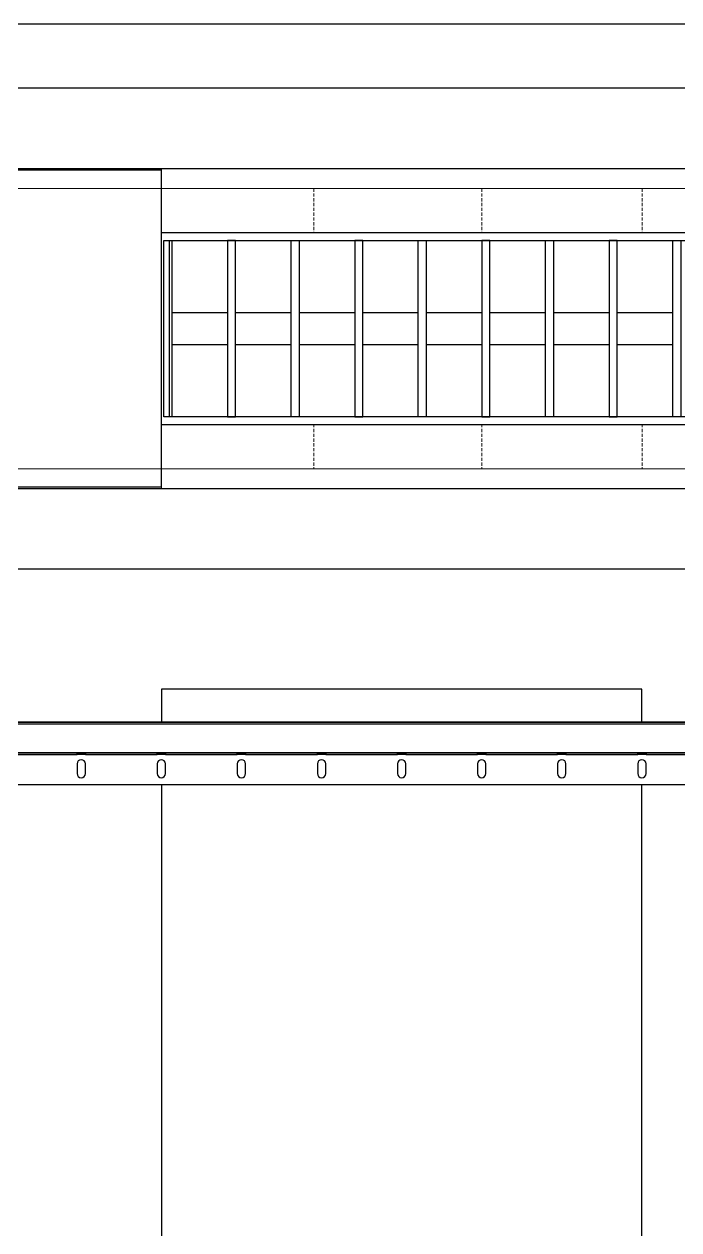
# Model space of a CAD drawing. Header units: millimetres. Extents: x -962357 to -591296, y -223672 to 59420.
# Drawn here: x -759016 to -758607, y -177079 to -176326 of the extents above; entities that cross this region are included whole.
import ezdxf
from ezdxf.enums import TextEntityAlignment as Align

# ---------------------------------------------------------------- set-up
doc = ezdxf.new("R2010")
doc.units = ezdxf.units.MM
doc.linetypes.add('DPA_Hidden 50', pattern=[3, 2, -1])
for name, color, linetype in [('000 - WIPEOUT', 250, 'Continuous'), ('001 - ASCESSORIES', 251, 'Continuous'), ('A04_TUBE SERIES', 2, 'Continuous'), ('A11_ALU.SOLID SHEET', 2, 'Continuous')]:
    doc.layers.add(name, color=color, linetype=linetype)
doc.layers.add('A-GLAZ-CURT', color=2, linetype='Continuous', lineweight=9)

# ---------------------------------------------------------------- blocks, each defined once
blk = doc.blocks.new('*U4622')
at = {"layer": 'A11_ALU.SOLID SHEET', "color": 0}
blk.add_lwpolyline([(350, -98.8), (350, 98.8), (0, 98.8), (0, -98.8)], close=True, dxfattribs=at)
at = {"layer": 'Defpoints', "color": 250}
blk.add_point((0, 0), dxfattribs=at)
blk.add_text('AL.SHEET-HAT-TYPE-R', height=6, rotation=270, dxfattribs=at).set_placement((15, 0), align=Align.BOTTOM_CENTER)
blk = doc.blocks.new('*U4621')
at = {"color": 1}
blk.add_wipeout([(600, -60), (-600, -60), (-600, 60), (600, 60)], dxfattribs=at).dxf.layer = '000 - WIPEOUT'
at = {"layer": '001 - ASCESSORIES', "color": 0}
blk.add_lwpolyline([(600, -60), (-600, -60), (-600, 60), (600, 60)], close=True, dxfattribs=at)
at = {"layer": '001 - ASCESSORIES'}
for points in [[(-593.5, -55), (-598.5, -55), (-598.5, 55), (-593.5, 55)], [(595, -55), (-595, -55), (-595, 55), (595, 55)], [(-558.77, -55), (-553.77, -55), (-553.77, 55), (-558.77, 55)], [(-514.03, -55), (-519.03, -55), (-519.03, 55), (-514.03, 55)], [(-479.3, -55), (-474.3, -55), (-474.3, 55), (-479.3, 55)], [(-434.57, -55), (-439.57, -55), (-439.57, 55), (-434.57, 55)], [(-399.83, -55), (-394.83, -55), (-394.83, 55), (-399.83, 55)], [(-355.1, -55), (-360.1, -55), (-360.1, 55), (-355.1, 55)], [(-320.37, -55), (-315.37, -55), (-315.37, 55), (-320.37, 55)], [(-275.63, -55), (-280.63, -55), (-280.63, 55), (-275.63, 55)]]:
    blk.add_lwpolyline(points, close=True, dxfattribs=at)
for points in [[(-593.5, 10), (-558.77, 10)], [(-553.77, 10), (-519.03, 10)], [(-514.03, 10), (-479.3, 10)], [(-474.3, 10), (-439.57, 10)], [(-434.57, 10), (-399.83, 10)], [(-394.83, 10), (-360.1, 10)], [(-355.1, 10), (-320.37, 10)], [(-315.37, 10), (-280.63, 10)], [(-593.5, -10), (-558.77, -10)], [(-553.77, -10), (-519.03, -10)], [(-514.03, -10), (-479.3, -10)], [(-474.3, -10), (-439.57, -10)], [(-434.57, -10), (-399.83, -10)], [(-394.83, -10), (-360.1, -10)], [(-355.1, -10), (-320.37, -10)], [(-315.37, -10), (-280.63, -10)]]:
    blk.add_lwpolyline(points, dxfattribs=at)
blk = doc.blocks.new('*U4643')
blk.add_attdef('EXTR.OVL-LENGTH_', (-25, -59.09), '', height=5)
blk.add_wipeout([(-25, 0), (25, 0), (25, 67400), (-25, 67400)]).dxf.layer = '000 - WIPEOUT'
at = {"layer": 'A04_TUBE SERIES', "color": 0}
blk.add_lwpolyline([(-25, 0), (25, 0), (25, 67400), (-25, 67400)], close=True, dxfattribs=at)
blk = doc.blocks.new('*U4645')
blk.add_attdef('EXTR.OVL-LENGTH_', (-25, -59.09), '', height=5)
blk.add_wipeout([(-25, 0), (25, 0), (25, 67400), (-25, 67400)]).dxf.layer = '000 - WIPEOUT'
at = {"layer": 'A04_TUBE SERIES', "color": 0}
blk.add_lwpolyline([(-25, 0), (25, 0), (25, 67400), (-25, 67400)], close=True, dxfattribs=at)
blk = doc.blocks.new('*U4717')
at = {"color": 3}
blk.add_wipeout([(-1050, -7650), (1050, -7650), (1050, -7950), (-1050, -7950)], dxfattribs=at).dxf.layer = '000 - WIPEOUT'
at = {"layer": 'A11_ALU.SOLID SHEET', "color": 0, "linetype": 'ByBlock'}
blk.add_lwpolyline([(-1050, -7950), (1050, -7950), (1050, -7650), (-1050, -7650)], close=True, dxfattribs=at)
blk = doc.blocks.new('000 - ASSCESSORIES_FAMELINE_GALV.BRACKET_FITTING_Z-PROFILE_HR-02AA_TOP_VIEW')
blk.add_wipeout([(-1200, 39), (1200, 39), (1200, 0), (-1200, 0)]).dxf.layer = '000 - WIPEOUT'
at = {"layer": '001 - ASCESSORIES', "linetype": 'Continuous'}
for p, q in [((-1200, 39), (1200, 39)), ((-1200, 0), (1200, 0))]:
    blk.add_line(p, q, dxfattribs=at)
at = {"layer": '001 - ASCESSORIES', "color": 1, "linetype": 'ByBlock'}
for p, q in [((422.4, 20.2), (422.4, 19)), ((472.4, 20.2), (472.4, 19)), ((522.4, 20.2), (522.4, 19)), ((572.4, 20.2), (572.4, 19)), ((622.4, 20.2), (622.4, 19)), ((672.4, 20.2), (672.4, 19)), ((722.4, 20.2), (722.4, 19)), ((772.4, 20.2), (772.4, 19))]:
    blk.add_line(p, q, dxfattribs=at)
at = {"layer": '001 - ASCESSORIES', "color": 0, "linetype": 'ByBlock'}
blk.add_lwpolyline([(-1200, 39), (1200, 39), (1200, 19), (-1200, 19)], close=True, dxfattribs=at)
at = {"layer": '001 - ASCESSORIES'}
for points in [[(427.6, 26), (427.6, 32, 1), (422.4, 32), (422.4, 26, 1)], [(477.6, 26), (477.6, 32, 1), (472.4, 32), (472.4, 26, 1)], [(527.6, 26), (527.6, 32, 1), (522.4, 32), (522.4, 26, 1)], [(577.6, 26), (577.6, 32, 1), (572.4, 32), (572.4, 26, 1)], [(627.6, 26), (627.6, 32, 1), (622.4, 32), (622.4, 26, 1)], [(677.6, 26), (677.6, 32, 1), (672.4, 32), (672.4, 26, 1)], [(727.6, 26), (727.6, 32, 1), (722.4, 32), (722.4, 26, 1)], [(777.6, 26), (777.6, 32, 1), (772.4, 32), (772.4, 26, 1)]]:
    blk.add_lwpolyline(points, format="xyb", close=True, dxfattribs=at)
blk.add_lwpolyline([(-1200, 19), (1200, 19), (1200, 0), (-1200, 0)], close=True, dxfattribs=at)
at = {"layer": '001 - ASCESSORIES', "color": 1, "linetype": 'ByBlock'}
for points in [[(422.4, 20.2), (377.6, 20.2), (377.6, 19), (422.4, 19)], [(422.4, 20.2), (427.6, 20.2), (427.6, 19), (422.4, 19)], [(472.4, 20.2), (427.6, 20.2), (427.6, 19), (472.4, 19)], [(472.4, 20.2), (477.6, 20.2), (477.6, 19), (472.4, 19)], [(522.4, 20.2), (477.6, 20.2), (477.6, 19), (522.4, 19)], [(522.4, 20.2), (527.6, 20.2), (527.6, 19), (522.4, 19)], [(572.4, 20.2), (527.6, 20.2), (527.6, 19), (572.4, 19)], [(572.4, 20.2), (577.6, 20.2), (577.6, 19), (572.4, 19)], [(622.4, 20.2), (577.6, 20.2), (577.6, 19), (622.4, 19)], [(622.4, 20.2), (627.6, 20.2), (627.6, 19), (622.4, 19)], [(672.4, 20.2), (627.6, 20.2), (627.6, 19), (672.4, 19)], [(672.4, 20.2), (677.6, 20.2), (677.6, 19), (672.4, 19)], [(722.4, 20.2), (677.6, 20.2), (677.6, 19), (722.4, 19)], [(722.4, 20.2), (727.6, 20.2), (727.6, 19), (722.4, 19)], [(772.4, 20.2), (727.6, 20.2), (727.6, 19), (772.4, 19)], [(772.4, 20.2), (777.6, 20.2), (777.6, 19), (772.4, 19)], [(822.4, 20.2), (777.6, 20.2), (777.6, 19), (822.4, 19)]]:
    blk.add_lwpolyline(points, close=True, dxfattribs=at)
at = {"layer": '001 - ASCESSORIES', "color": 2}
blk.add_lwpolyline([(-1200, 1.2), (1200, 1.2), (1200, 0), (-1200, 0)], close=True, dxfattribs=at)
blk = doc.blocks.new('*U4943')
at = {"layer": '001 - ASCESSORIES', "linetype": 'ByBlock', "rotation": 180}
blk.add_blockref('000 - ASSCESSORIES_FAMELINE_GALV.BRACKET_FITTING_Z-PROFILE_HR-02AA_TOP_VIEW', (-7200, 39), dxfattribs=at)
blk = doc.blocks.new('*U4956')
blk.add_lwpolyline([(27650, -551.98), (-107450, -551.98), (-107450, -3555), (27650, -3555)], close=True)
at = {"layer": 'A11_ALU.SOLID SHEET', "color": 1}
blk.add_blockref('*U4622', (-14600, -742), dxfattribs=at)
blk.add_blockref('*U4621', (-13650, -742))
at = {"layer": 'A11_ALU.SOLID SHEET', "color": 0, "linetype": 'ByBlock', "rotation": 270}
blk.add_blockref('*U4717', (-6300, -2017), dxfattribs=at)
at = {"layer": '001 - ASCESSORIES', "linetype": 'ByBlock'}
blk.add_blockref('*U4943', (-6325, -1026.7), dxfattribs=at)
at = {"layer": 'A11_ALU.SOLID SHEET', "color": 1}
blk.add_blockref('*U4622', (-14600, -742), dxfattribs=at)
blk.add_blockref('*U4621', (-13650, -742))
at = {"layer": 'A04_TUBE SERIES', "color": 0, "linetype": 'ByBlock', "rotation": 270}
for name, p in [('*U4643', (-39850, -617)), ('*U4645', (-39850, -867))]:
    blk.add_blockref(name, p, dxfattribs=at)
blk = doc.blocks.new('DPA_CP_Metal Ceiling Luminaire2 - Linear Luminaire-12404975-4160-01 UPPER PLATFORM LEVEL - REFLECTED CEILING PLAN')
at = {"layer": 'A-GLAZ-CURT'}
for p, q in [((-786932.37, 2701.52), (-786932.37, 2976.52)), ((-786932.37, 2976.52), (-785732.37, 2976.52)), ((-786932.37, 2976.52), (-786932.37, 2701.52)), ((-785732.37, 2976.52), (-786932.37, 2976.52)), ((-786932.37, 2976.52), (-785732.37, 2976.52)), ((-786932.37, 2939.02), (-786932.37, 2701.52)), ((-786932.37, 2926.52), (-785732.37, 2926.52)), ((-786932.37, 2751.52), (-785732.37, 2751.52)), ((-785732.37, 2701.52), (-786932.37, 2701.52)), ((-785732.37, 2701.52), (-786932.37, 2701.52)), ((-786932.37, 2701.52), (-785732.37, 2701.52))]:
    blk.add_line(p, q, dxfattribs=at)
at = {"layer": 'A-GLAZ-CURT', "linetype": 'DPA_Hidden 50'}
for p, q in [((-786837.37, 2926.52), (-786837.37, 2751.52)), ((-786732.37, 2926.52), (-786732.37, 2751.52)), ((-786632.37, 2926.52), (-786632.37, 2751.52))]:
    blk.add_line(p, q, dxfattribs=at)
blk = doc.blocks.new('DPA_CP_Metal Ceiling Panel1 - Horizontal with Gap-16028279-4160-01 UPPER PLATFORM LEVEL - REFLECTED CEILING PLAN')
at = {"layer": 'A-GLAZ-CURT'}
for p, q in [((-787282.37, 2701.52), (-787282.37, 2976.52)), ((-787282.37, 2701.52), (-787282.37, 2976.52)), ((-787282.37, 2976.52), (-786932.37, 2976.52)), ((-787282.37, 2976.52), (-786932.37, 2976.52)), ((-787282.37, 2701.52), (-787282.37, 2976.52)), ((-786932.37, 2701.52), (-786932.37, 2976.52)), ((-786932.37, 2976.52), (-786932.37, 2701.52)), ((-786932.37, 2976.52), (-786932.37, 2701.52)), ((-787282.37, 2926.52), (-786932.37, 2926.52)), ((-787282.37, 2751.52), (-786932.37, 2751.52)), ((-787282.37, 2701.52), (-786932.37, 2701.52)), ((-786932.37, 2701.52), (-787282.37, 2701.52)), ((-786932.37, 2701.52), (-787282.37, 2701.52))]:
    blk.add_line(p, q, dxfattribs=at)
blk = doc.blocks.new('*U431')
at = {"layer": 'A11_ALU.SOLID SHEET', "color": 0}
blk.add_lwpolyline([(350, -98.8), (350, 98.8), (0, 98.8), (0, -98.8)], close=True, dxfattribs=at)
at = {"layer": 'Defpoints', "color": 250}
blk.add_point((0, 0), dxfattribs=at)
blk.add_text('AL.SHEET-HAT-TYPE-R', height=6, rotation=270, dxfattribs=at).set_placement((15, 0), align=Align.BOTTOM_CENTER)
blk = doc.blocks.new('*U453')
at = {"color": 1}
blk.add_wipeout([(600, -60), (-600, -60), (-600, 60), (600, 60)], dxfattribs=at).dxf.layer = '000 - WIPEOUT'
at = {"layer": '001 - ASCESSORIES', "color": 0}
blk.add_lwpolyline([(600, -60), (-600, -60), (-600, 60), (600, 60)], close=True, dxfattribs=at)
at = {"layer": '001 - ASCESSORIES'}
for points in [[(-593.5, -55), (-598.5, -55), (-598.5, 55), (-593.5, 55)], [(595, -55), (-595, -55), (-595, 55), (595, 55)], [(-558.77, -55), (-553.77, -55), (-553.77, 55), (-558.77, 55)], [(-514.03, -55), (-519.03, -55), (-519.03, 55), (-514.03, 55)], [(-479.3, -55), (-474.3, -55), (-474.3, 55), (-479.3, 55)], [(-434.57, -55), (-439.57, -55), (-439.57, 55), (-434.57, 55)], [(-399.83, -55), (-394.83, -55), (-394.83, 55), (-399.83, 55)], [(-355.1, -55), (-360.1, -55), (-360.1, 55), (-355.1, 55)], [(-320.37, -55), (-315.37, -55), (-315.37, 55), (-320.37, 55)], [(-275.63, -55), (-280.63, -55), (-280.63, 55), (-275.63, 55)]]:
    blk.add_lwpolyline(points, close=True, dxfattribs=at)
for points in [[(-593.5, 10), (-558.77, 10)], [(-553.77, 10), (-519.03, 10)], [(-514.03, 10), (-479.3, 10)], [(-474.3, 10), (-439.57, 10)], [(-434.57, 10), (-399.83, 10)], [(-394.83, 10), (-360.1, 10)], [(-355.1, 10), (-320.37, 10)], [(-315.37, 10), (-280.63, 10)], [(-593.5, -10), (-558.77, -10)], [(-553.77, -10), (-519.03, -10)], [(-514.03, -10), (-479.3, -10)], [(-474.3, -10), (-439.57, -10)], [(-434.57, -10), (-399.83, -10)], [(-394.83, -10), (-360.1, -10)], [(-355.1, -10), (-320.37, -10)], [(-315.37, -10), (-280.63, -10)]]:
    blk.add_lwpolyline(points, dxfattribs=at)
blk = doc.blocks.new('*U723')
blk.add_attdef('EXTR.OVL-LENGTH_', (-25, -59.09), '', height=5)
blk.add_wipeout([(-25, 0), (25, 0), (25, 67400), (-25, 67400)]).dxf.layer = '000 - WIPEOUT'
at = {"layer": 'A04_TUBE SERIES', "color": 0}
blk.add_lwpolyline([(-25, 0), (25, 0), (25, 67400), (-25, 67400)], close=True, dxfattribs=at)
blk = doc.blocks.new('*U745')
blk.add_attdef('EXTR.OVL-LENGTH_', (-25, -59.09), '', height=5)
blk.add_wipeout([(-25, 0), (25, 0), (25, 67400), (-25, 67400)]).dxf.layer = '000 - WIPEOUT'
at = {"layer": 'A04_TUBE SERIES', "color": 0}
blk.add_lwpolyline([(-25, 0), (25, 0), (25, 67400), (-25, 67400)], close=True, dxfattribs=at)
blk = doc.blocks.new('*U695')
at = {"color": 3}
blk.add_wipeout([(-1050, -7650), (1050, -7650), (1050, -7950), (-1050, -7950)], dxfattribs=at).dxf.layer = '000 - WIPEOUT'
at = {"layer": 'A11_ALU.SOLID SHEET', "color": 0, "linetype": 'ByBlock'}
blk.add_lwpolyline([(-1050, -7950), (1050, -7950), (1050, -7650), (-1050, -7650)], close=True, dxfattribs=at)
blk = doc.blocks.new('*U655')
at = {"layer": '001 - ASCESSORIES', "linetype": 'ByBlock', "rotation": 180}
blk.add_blockref('000 - ASSCESSORIES_FAMELINE_GALV.BRACKET_FITTING_Z-PROFILE_HR-02AA_TOP_VIEW', (-7200, 39), dxfattribs=at)

msp = doc.modelspace()

# ---------------------------------------------------------------- block references
at = {"layer": 'A-GLAZ-CURT'}
for name in ['DPA_CP_Metal Ceiling Panel1 - Horizontal with Gap-16028279-4160-01 UPPER PLATFORM LEVEL - REFLECTED CEILING PLAN', 'DPA_CP_Metal Ceiling Panel1 - Horizontal with Gap-16028279-4160-01 UPPER PLATFORM LEVEL - REFLECTED CEILING PLAN', 'DPA_CP_Metal Ceiling Luminaire2 - Linear Luminaire-12404975-4160-01 UPPER PLATFORM LEVEL - REFLECTED CEILING PLAN', 'DPA_CP_Metal Ceiling Luminaire2 - Linear Luminaire-12404975-4160-01 UPPER PLATFORM LEVEL - REFLECTED CEILING PLAN']:
    msp.add_blockref(name, (28002.5, -179355.5), dxfattribs=at)

# ---------------------------------------------------------------- next in the draw order: block references
msp.add_blockref('*U4956', (-744680, -175774.39))

# ---------------------------------------------------------------- next in the draw order: linework, layer by layer
msp.add_lwpolyline([(-717030, -176326.37), (-852130, -176326.37), (-852130, -179329.4), (-717030, -179329.4)], close=True)

# ---------------------------------------------------------------- next in the draw order: block references
at = {"layer": 'A11_ALU.SOLID SHEET', "color": 1}
msp.add_blockref('*U431', (-759280, -176516.39), dxfattribs=at)

# ---------------------------------------------------------------- next in the draw order: block references
msp.add_blockref('*U453', (-758330, -176516.39))
at = {"layer": 'A11_ALU.SOLID SHEET', "color": 0, "linetype": 'ByBlock', "rotation": 270}
msp.add_blockref('*U695', (-750980, -177791.39), dxfattribs=at)

# ---------------------------------------------------------------- next in the draw order: block references
at = {"layer": '001 - ASCESSORIES', "linetype": 'ByBlock'}
msp.add_blockref('*U655', (-751005, -176801.09), dxfattribs=at)
at = {"layer": 'A11_ALU.SOLID SHEET', "color": 1}
msp.add_blockref('*U431', (-759280, -176516.39), dxfattribs=at)

# ---------------------------------------------------------------- next in the draw order: block references
msp.add_blockref('*U453', (-758330, -176516.39))
at = {"layer": 'A04_TUBE SERIES', "color": 0, "linetype": 'ByBlock', "rotation": 270}
for name, p in [('*U723', (-784530, -176391.39)), ('*U745', (-784530, -176641.39))]:
    msp.add_blockref(name, p, dxfattribs=at)

doc.saveas('drawing.dxf')
